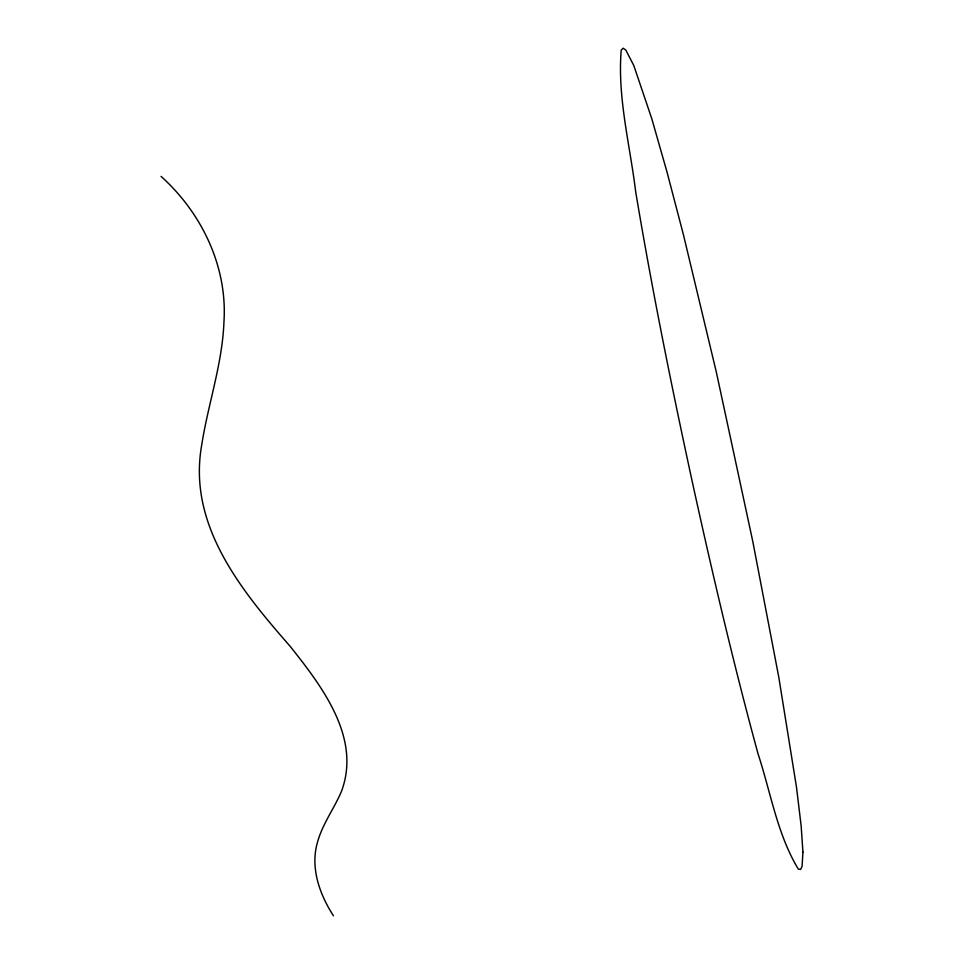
<?xml version="1.0" encoding="UTF-8"?>
<svg xmlns="http://www.w3.org/2000/svg" width="964" height="964" viewBox="0 0 964 964"><rect width="100%" height="100%" fill="white"/><g stroke="black" fill="none" stroke-linecap="round" stroke-linejoin="round"><path stroke-width="1.45" d="M161.06 176.388C201.777 212.996 227.649 266.787 223.937 322.109C222.323 364.428 207.838 404.651 201.512 446.236C187.896 525.585 241.675 590.908 290.248 646.434C321.868 686.296 361.669 737.882 341.364 791.613C334.026 808.808 322.446 824.063 317.481 842.271C310.059 867.708 319.602 894.411 333.46 915.8M802.94 852.2L802.06 866.491L800.578 869.42L798.3 869.094C777.201 834.221 770.706 792.288 758.066 753.908C734.231 666.57 713.589 578.388 694.068 489.989C672.474 390.998 652.363 291.658 635.674 191.715C629.998 144.829 617.261 97.46 621.238 50.056L623.154 48.2L625.841 50.092L633.806 65.564L651.772 118.644L666.883 171.58L683.38 234.505L716.457 372.646L752.8 541.503L778.719 676.8L796.481 787.082L801.156 825.895L802.94 852.2"/></g></svg>
